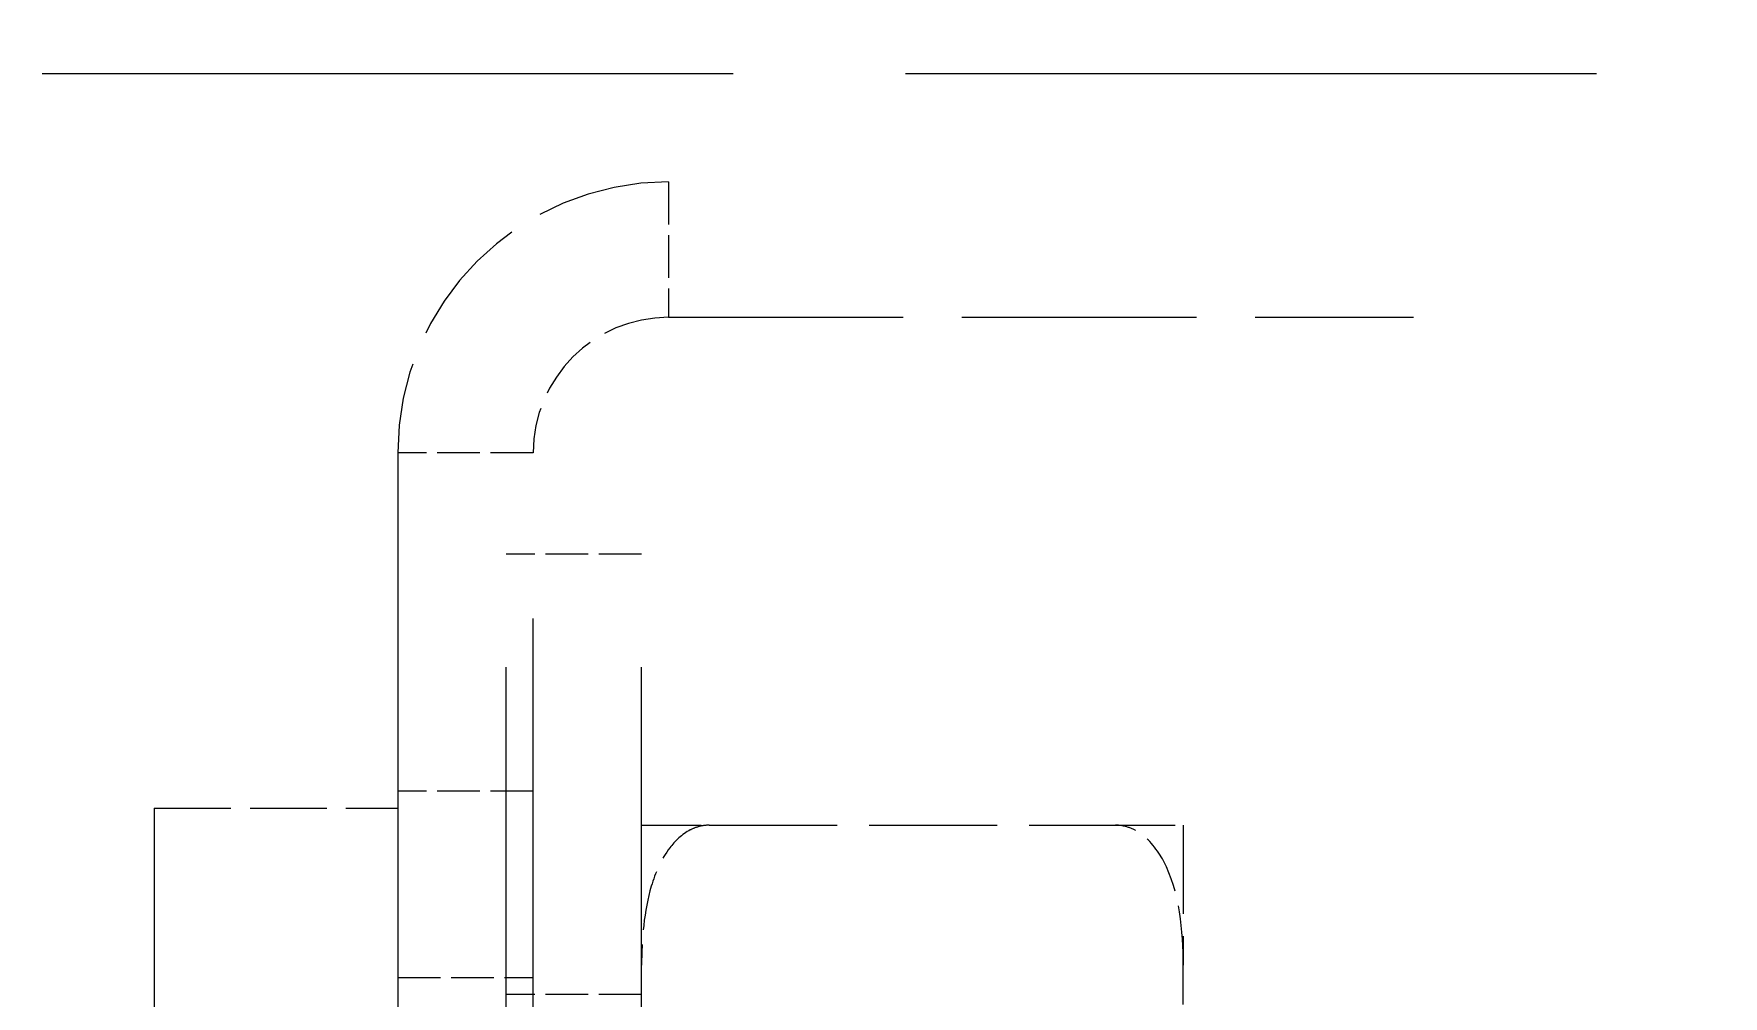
# Model space of a CAD drawing. Header units: millimetres. Extents: x 0 to 4205, y 0 to 2970.
# Drawn here: x 1566.33 to 1591.28, y 1393.89 to 1408.1 of the extents above; entities that cross this region are included whole.
import ezdxf

# ---------------------------------------------------------------- set-up
doc = ezdxf.new("R2010")
doc.units = ezdxf.units.MM
doc.header["$LTSCALE"] = 5
doc.linetypes.add('DASHED', pattern=[0.2067, 0.1654, -0.0413])
for name, color, linetype, lineweight in [('가려진 것(ISO)', 2, 'DASHED', 18), ('가려진 좁은 것(ISO)', 2, 'DASHED', 18), ('치수(ISO)', 2, 'Continuous', 25)]:
    doc.layers.add(name, color=color, linetype=linetype, lineweight=lineweight)
doc.styles.add('치수 텍스트_PSTEK_POSCO', font='isocp.shx')
doc.dimstyles.new('치수_PSTEK_POSCO', dxfattribs={"dimscale": 5, "dimtxt": 3, "dimasz": 2, "dimexe": 2, "dimexo": 2.5, "dimgap": 1, "dimtad": 1, "dimrnd": 1e-08, "dimdsep": 46, "dimtxsty": '치수 텍스트_PSTEK_POSCO', "dimcen": 0.09, "dimdle": 10, "dimclrd": 7, "dimclre": 7, "dimclrt": 2, "dimadec": 1, "dimazin": 2, "dimtfac": 1, "dimtmove": 0, "dimatfit": 3, "dimfxl": 0, "dimtolj": 1, "dimlwd": -1, "dimlwe": -1, "dimarcsym": 0})

# ---------------------------------------------------------------- blocks, each defined once
blk = doc.blocks.new('*D30')
at = {"layer": 'Defpoints', "color": 0, "transparency": 16777216}
for p in [(1569.204, 1653.617), (1189.688, 476.417), (1354.204, 476.417)]:
    blk.add_point(p, dxfattribs=at)
at = {"layer": '치수(ISO)', "color": 7, "transparency": 16777216}
for p, q in [((1556.704, 1653.617), (1179.688, 1653.617)), ((1189.688, 1643.617), (1189.688, 486.417)), ((1341.704, 476.417), (1179.688, 476.417))]:
    blk.add_line(p, q, dxfattribs=at)
for points in [[(1188.021, 1643.617), (1191.355, 1643.617), (1189.688, 1653.617)], [(1188.021, 486.417), (1191.355, 486.417), (1189.688, 476.417)]]:
    blk.add_solid(points, dxfattribs=at)
at = {"layer": '치수(ISO)', "color": 2, "transparency": 16777216, "insert": (1177.186, 1041.317), "char_height": 15, "attachment_point": 4, "rotation": 90, "style": '치수 텍스트_PSTEK_POSCO'}
blk.add_mtext('\\A1;1177.2', dxfattribs=at)

msp = doc.modelspace()

# ---------------------------------------------------------------- linework, layer by layer
at = {"layer": '가려진 것(ISO)', "ltscale": 12.33672}
msp.add_line((1553.7036, 1407.5175), (1604.7036, 1407.5175), dxfattribs=at)
at = {"layer": '가려진 것(ISO)', "ltscale": 4.190233}
msp.add_line((1575.7036, 1403.9175), (1586.7036, 1403.9175), dxfattribs=at)
at = {"layer": '가려진 것(ISO)', "ltscale": 11.852927}
for p, q in [((1571.7036, 1401.9175), (1571.7036, 1352.9175)), ((1573.7036, 1352.9175), (1573.7036, 1401.9175))]:
    msp.add_line(p, q, dxfattribs=at)
at = {"layer": '가려진 것(ISO)', "ltscale": 14.692177}
for p, q in [((1573.3036, 1371.4175), (1573.3036, 1400.4175)), ((1575.3036, 1371.4175), (1575.3036, 1400.4175))]:
    msp.add_line(p, q, dxfattribs=at)
at = {"layer": '가려진 것(ISO)', "ltscale": 0.761779}
for p, q in [((1575.3036, 1400.4175), (1573.3036, 1400.4175)), ((1573.7036, 1396.9175), (1571.7036, 1396.9175)), ((1571.7036, 1394.1675), (1573.7036, 1394.1675)), ((1575.3036, 1393.9175), (1573.3036, 1393.9175))]:
    msp.add_line(p, q, dxfattribs=at)
at = {"layer": '가려진 것(ISO)', "ltscale": 10.892476}
msp.add_line((1568.1036, 1396.6675), (1568.1036, 1375.1675), dxfattribs=at)
at = {"layer": '가려진 것(ISO)', "ltscale": 1.371282}
msp.add_line((1568.1036, 1396.6675), (1571.7036, 1396.6675), dxfattribs=at)
at = {"layer": '가려진 것(ISO)', "ltscale": 2.285536}
msp.add_line((1576.3036, 1396.4175), (1582.3036, 1396.4175), dxfattribs=at)
at = {"layer": '가려진 것(ISO)', "ltscale": 1.584581}
msp.add_line((1583.3036, 1396.4175), (1583.3036, 1394.3496), dxfattribs=at)
at = {"layer": '가려진 것(ISO)', "ltscale": 2.799355}
msp.add_line((1583.3036, 1387.9853), (1583.3036, 1394.3496), dxfattribs=at)
at = {"layer": '가려진 것(ISO)', "ltscale": 2.393412}
msp.add_arc((1575.7036, 1401.9175), 4, 90, 180, dxfattribs=at)
at = {"layer": '가려진 것(ISO)', "ltscale": 1.196656}
msp.add_arc((1575.7036, 1401.9175), 2, 90, 180, dxfattribs=at)
at = {"layer": '가려진 것(ISO)', "ltscale": 1.066384}
for points, knots in [([(1576.3036, 1396.4175), (1576.2595, 1396.4175), (1576.2071, 1396.411), (1576.1175, 1396.3892), (1576.0638, 1396.3685), (1575.9042, 1396.2864), (1575.7941, 1396.1811), (1575.5964, 1395.9215), (1575.5028, 1395.7049), (1575.3396, 1395.161), (1575.3036, 1394.7189), (1575.3036, 1394.3496)], [-1.82700312, -1.82700312, -1.82700312, -1.82700312, -1.81377462, -1.81377462, -1.79907238, -1.79907238, -1.75808465, -1.75808465, -1.69132845, -1.69132845, -1.56339822, -1.56339822, -1.56339822, -1.56339822]), ([(1575.3036, 1396.4175), (1575.318, 1396.4175), (1575.3396, 1396.4175), (1575.5028, 1396.4175), (1575.5964, 1396.4175), (1575.7941, 1396.4175), (1575.9042, 1396.4175), (1576.0638, 1396.4175), (1576.1175, 1396.4175), (1576.2071, 1396.4175), (1576.2595, 1396.4175), (1576.3036, 1396.4175)], [-0.87260594, -0.87260594, -0.87260594, -0.87260594, -0.7446757, -0.7446757, -0.6779195, -0.6779195, -0.63693178, -0.63693178, -0.62222954, -0.62222954, -0.60900104, -0.60900104, -0.60900104, -0.60900104]), ([(1582.3036, 1396.4175), (1582.3477, 1396.4175), (1582.4001, 1396.4175), (1582.4897, 1396.4175), (1582.5435, 1396.4175), (1582.7031, 1396.4175), (1582.8131, 1396.4175), (1583.0109, 1396.4175), (1583.1044, 1396.4175), (1583.2676, 1396.4175), (1583.2892, 1396.4175), (1583.3036, 1396.4175)], [-1.82700312, -1.82700312, -1.82700312, -1.82700312, -1.81377462, -1.81377462, -1.79907238, -1.79907238, -1.75808465, -1.75808465, -1.69132845, -1.69132845, -1.56339822, -1.56339822, -1.56339822, -1.56339822])]:
    msp.add_open_spline(points, degree=3, knots=knots, dxfattribs=at)
at = {"layer": '가려진 것(ISO)', "ltscale": 1.066527}
msp.add_open_spline([(1583.3036, 1394.3496), (1583.3036, 1394.8457), (1583.2505, 1395.4392), (1582.9293, 1396.0428), (1582.802, 1396.2122), (1582.5954, 1396.3443), (1582.53, 1396.3755), (1582.4205, 1396.4079), (1582.3572, 1396.4175), (1582.3036, 1396.4175)], degree=3, knots=[-0.87528329, -0.87528329, -0.87528329, -0.87528329, -0.70343176, -0.70343176, -0.64507289, -0.64507289, -0.62640426, -0.62640426, -0.61033971, -0.61033971, -0.61033971, -0.61033971], dxfattribs=at)
at = {"layer": '가려진 좁은 것(ISO)', "ltscale": 0.761779}
for p, q in [((1575.7036, 1405.9175), (1575.7036, 1403.9175)), ((1573.7036, 1401.9175), (1571.7036, 1401.9175))]:
    msp.add_line(p, q, dxfattribs=at)

# ---------------------------------------------------------------- dimensions: what is measured, and where the dimension line sits
at = {"layer": '치수(ISO)', "color": 7}
dim = msp.add_linear_dim(base=(1189.6879, 476.4175), p1=(1569.2036, 1653.6175), p2=(1354.2036, 476.4175), angle=270, dimstyle='치수_PSTEK_POSCO', override={"dimdec": 2, "dimtp": 0, "dimtm": 0, "dimtdec": 2, "dimtofl": 0, "dimatfit": 1}, dxfattribs=at)
dim.commit()
dim.dimension.update_dxf_attribs({"geometry": '*D30', "text_midpoint": (1189.6879, 1065.0175), "dimtype": 160})

doc.saveas('drawing.dxf')
